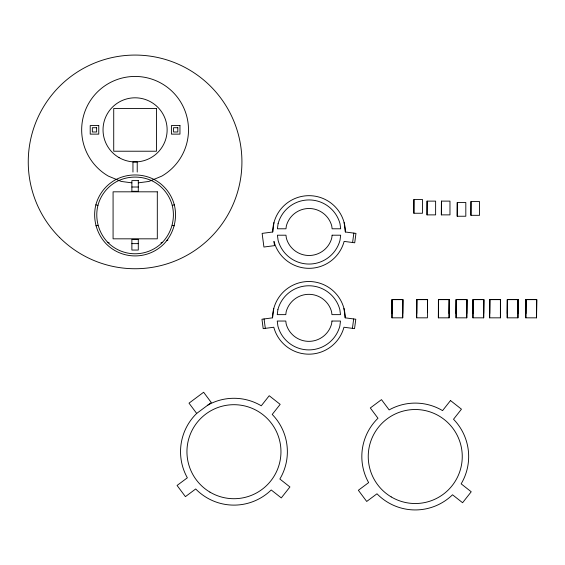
<?xml version="1.0" encoding="UTF-8"?>
<svg xmlns="http://www.w3.org/2000/svg" width="565" height="565" viewBox="0 0 565 565"><rect width="100%" height="100%" fill="white"/><g stroke="black" fill="none" stroke-linecap="round" stroke-linejoin="round"><path stroke-width="0.85" d="M391.976 317.834L392.032 299.612L402.718 299.612L402.718 317.834L391.976 317.834L392.216 299.612L402.902 299.612L402.718 317.834M413.884 213.245L413.94 199.487L422.486 199.487L422.486 213.245L413.884 213.245L413.94 199.487M416.673 317.834L416.914 299.612L427.599 299.612L427.408 317.834L416.673 317.834L416.73 299.612L427.408 299.612M427.02 214.884L427.076 201.119L435.622 201.119L435.622 214.884L427.02 214.884L427.076 201.119M438.362 317.834L438.419 299.612L449.097 299.612L449.097 317.834L438.362 317.834L438.602 299.612L449.288 299.612L449.097 317.834M441.364 214.877L441.42 201.112L449.973 201.112L449.973 214.877L441.364 214.877L441.42 201.112M456.047 317.834L456.103 299.612L466.782 299.612L466.782 317.834L456.047 317.834L456.287 299.612L466.973 299.612L466.782 317.834M457.212 216.24L457.269 202.482L465.814 202.482L465.814 216.24L457.212 216.24L457.269 202.482M470.942 215.322L470.998 201.564L479.544 201.564L479.544 215.322L470.942 215.322L470.998 201.564M472.947 317.834L473.004 299.612L483.689 299.612L483.689 317.834L472.947 317.834L473.188 299.612L483.873 299.612L483.689 317.834M489.664 317.834L489.721 299.612L500.399 299.612L500.399 317.834L489.664 317.834L489.904 299.612L500.59 299.612L500.399 317.834M507.215 317.834L507.271 299.612L517.95 299.612L517.95 317.834L507.215 317.834L507.455 299.612L518.14 299.612L517.95 317.834M525.824 317.834L525.881 299.612L536.566 299.612L536.566 317.834L525.824 317.834L526.064 299.612L536.75 299.612L536.566 317.834M402.718 313.561L402.902 299.612M427.423 312.692L427.599 299.612M449.097 313.561L449.288 299.612M466.782 313.561L466.973 299.612M483.689 313.561L483.873 299.612M500.399 313.561L500.59 299.612M517.95 313.561L518.14 299.612M536.566 313.561L536.75 299.612M95.873 204.812C92.406 218.683 96.446 233.755 106.382 244.031A40.595 40.595 0 0 0 163.793 244.031C173.73 233.755 177.77 218.683 174.303 204.812A40.595 40.595 0 0 0 155.382 180.164C142.888 173.222 127.287 173.222 114.787 180.164A40.595 40.595 0 0 0 95.873 204.812L97.936 205.37A38.462 38.462 0 0 1 115.853 182.015C127.697 175.44 142.479 175.44 154.316 182.015A38.462 38.462 0 0 1 172.24 205.37C175.524 218.507 171.696 232.78 162.282 242.519A38.462 38.462 0 0 1 107.894 242.519C98.48 232.78 94.652 218.507 97.936 205.37M272.718 231.996A36.322 36.322 0 0 1 309.041 195.674A36.322 36.322 0 0 1 345.363 231.996L355.957 233.387L354.721 242.795L344.127 241.396A36.322 36.322 0 0 1 273.954 241.396L274.512 245.634L263.919 247.032L262.125 233.387L272.718 231.996L273.954 222.596M272.549 317.834A36.322 36.322 0 0 1 308.871 281.511A36.322 36.322 0 0 1 345.194 317.834L355.788 319.232L354.552 328.632L343.958 327.241A36.322 36.322 0 0 1 273.785 327.241L263.191 328.632L261.955 319.232L272.549 317.834L273.785 308.434M352.602 242.512L353.838 233.112M352.433 328.357L353.669 318.95M196.677 413.439L211.289 402.534L203.619 392.258L189.014 403.163L196.684 413.432A53.421 53.421 0 0 0 187.347 477.799L177.071 485.462L185.412 496.642L195.688 488.972A53.421 53.421 0 0 0 271.221 489.975L281.292 497.913L289.923 486.959L279.859 479.021A53.421 53.421 0 0 0 272.224 414.435L280.162 404.363L269.215 395.733L261.277 405.797A53.421 53.421 0 0 0 207.864 405.091M160.961 242.908L162.459 242.286M166.378 240.662L167.904 240.033M95.873 225.831L97.936 225.28M172.24 205.37L174.303 204.812M138.291 182.848L148.913 181.45L161.795 176.118A53.421 53.421 0 0 0 176.005 95.52A53.421 53.421 0 0 0 94.164 95.52A53.421 53.421 0 0 0 108.374 176.118L121.263 181.45L131.878 182.848M131.878 187.008L138.291 187.008M131.878 243.635L138.291 243.635M172.24 225.28L174.303 225.831M107.71 242.286L109.215 242.908M344.127 222.596L345.363 231.996M343.958 308.434L345.194 317.834M264.074 318.95L265.31 328.357M525.881 299.612L525.881 313.561M507.271 299.612L507.271 313.561M489.721 299.612L489.721 313.561M473.004 299.612L473.004 313.561M456.103 299.612L456.103 313.561M438.419 299.612L438.419 313.561M416.73 299.612L416.73 313.561M392.032 299.612L392.032 313.561M137.224 172.057L137.224 161.908L132.952 161.908L132.952 172.057M278.086 223.698L277.415 228.79L285.961 228.79L286.342 225.915A23.504 23.504 0 0 1 331.747 225.915L332.121 228.79L340.674 228.79L340.003 223.698A32.05 32.05 0 0 0 278.086 223.698M277.909 309.542L277.245 314.634L285.791 314.634L286.165 311.753A23.504 23.504 0 0 1 331.577 311.753L331.952 314.634L340.497 314.634L339.833 309.542A32.05 32.05 0 0 0 277.909 309.542M332.121 235.202L331.747 238.077A23.504 23.504 0 0 1 286.342 238.077L285.961 235.202L277.415 235.202L278.086 240.295A32.05 32.05 0 0 0 340.003 240.295L340.674 235.202L332.121 235.202M331.952 321.04L331.577 323.922A23.504 23.504 0 0 1 286.165 323.922L285.791 321.04L277.245 321.04L277.909 326.132A32.05 32.05 0 0 0 339.833 326.132L340.497 321.04L331.952 321.04M450.503 400.55L442.565 410.614A53.421 53.421 0 0 0 389.151 409.908L381.488 399.632L370.308 407.972L377.978 418.248A53.421 53.421 0 0 0 368.634 482.616L358.365 490.279L366.706 501.459L376.975 493.789A53.421 53.421 0 0 0 452.516 494.785L462.587 502.723L471.217 491.776L461.153 483.838A53.421 53.421 0 0 0 453.518 419.251L461.457 409.18L450.503 400.55M156.456 108.487L113.72 108.487L113.72 151.222L156.456 151.222L156.456 108.487M98.762 125.578L90.216 125.578L90.216 134.124L98.762 134.124L98.762 125.578M179.96 125.578L171.414 125.578L171.414 134.124L179.96 134.124L179.96 125.578M96.622 127.718L92.349 127.718L92.349 131.991L96.622 131.991L96.622 127.718M177.82 127.718L173.547 127.718L173.547 131.991L177.82 131.991L177.82 127.718M138.291 180.602L131.878 180.602L131.878 191.288L138.291 191.288L138.291 180.602M157.31 191.818L113.078 191.818L113.078 238.826L157.31 238.826L157.31 191.818M138.291 239.362L131.878 239.362L131.878 250.048L138.291 250.048L138.291 239.362M59.544 237.448A106.834 106.834 0 0 0 238.282 189.558A106.834 106.834 0 0 0 107.435 58.711A106.834 106.834 0 0 0 59.544 237.448M119.06 157.614A32.05 32.05 0 0 0 167.134 129.851A32.05 32.05 0 0 0 119.06 102.096A32.05 32.05 0 0 0 119.06 157.614M391.206 496.91A47.008 47.008 0 0 0 462.255 457.142A47.008 47.008 0 0 0 392.287 415.501A47.008 47.008 0 0 0 391.206 496.91M209.912 492.101A47.008 47.008 0 0 0 280.96 452.325A47.008 47.008 0 0 0 210.992 410.684A47.008 47.008 0 0 0 209.912 492.101"/></g></svg>
